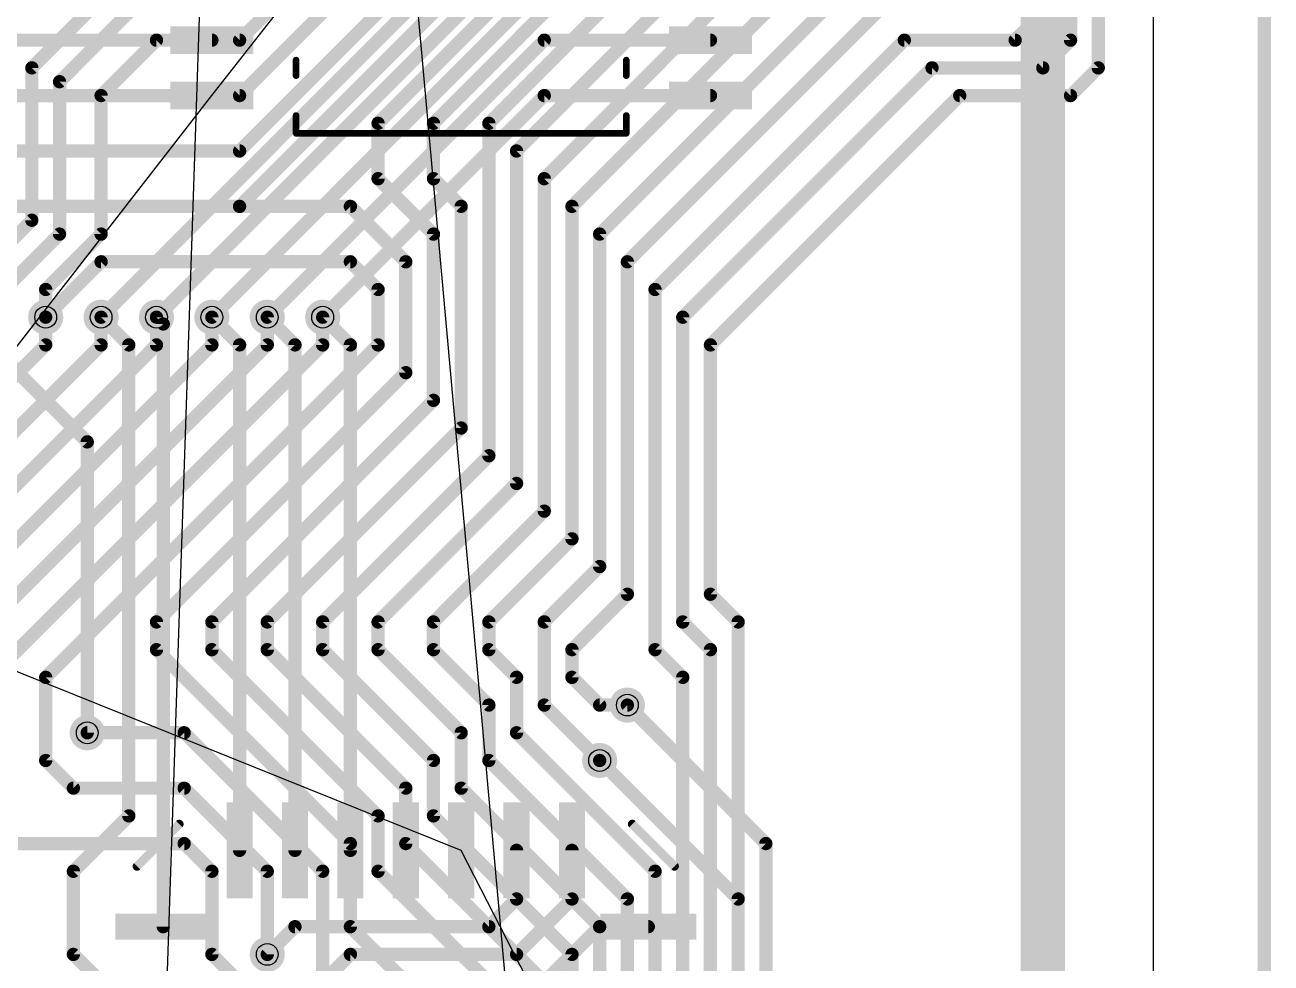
# Model space of a CAD drawing. Extents: x -3 to 108, y -3 to 135.
# Drawn here: x 79.53 to 108.1, y 89.65 to 111.16 of the extents above; entities that cross this region are included whole.
import ezdxf

# ---------------------------------------------------------------- set-up
doc = ezdxf.new("R2010")
doc.units = 0
for name, color, linetype in [('1', 22, 'CONTINUOUS'), ('16', 175, 'CONTINUOUS'), ('18', 82, 'CONTINUOUS'), ('19', 53, 'CONTINUOUS'), ('20', 7, 'CONTINUOUS'), ('21', 253, 'CONTINUOUS'), ('44', 253, 'CONTINUOUS')]:
    doc.layers.add(name, color=color, linetype=linetype)

# ---------------------------------------------------------------- blocks, each defined once
blk = doc.blocks.new('RECT')
blk.add_solid([(-0.5, -0.5), (0.5, -0.5), (-0.5, 0.5), (0.5, 0.5)])
blk = doc.blocks.new('ROUNDV')
at = {"const_width": 0.5}
blk.add_lwpolyline([(0, -0.25, 1), (0, 0.25, 1), (0, -0.25)], format="xyb", dxfattribs=at)

msp = doc.modelspace()

# ---------------------------------------------------------------- linework, layer by layer
at = {"layer": '1'}
for points, const_width in [([(107.95, 133.985), (107.95, -2.2225)], 0.3048), ([(102.87, 79.6925), (102.87, 123.5075)], 1.016), ([(81.28, 104.4575), (91.44, 114.6175)], 0.3048), ([(91.44, 113.3475), (82.55, 104.4575)], 0.3048), ([(81.5975, 112.0775), (79.6925, 110.1725)], 0.3048), ([(82.55, 112.0775), (80.3275, 109.855)], 0.3048), ([(91.44, 112.0775), (83.82, 104.4575)], 0.3048), ([(81.28, 109.5375), (82.55, 110.8075)], 0.3048), ([(82.55, 110.8075), (83.82, 110.8075)], 0.3048), ([(91.44, 110.8075), (85.09, 104.4575)], 0.3048), ([(95.25, 110.8075), (91.44, 110.8075)], 0.3048), ([(79.6925, 110.1725), (79.6925, 106.68)], 0.3048), ([(80.3275, 109.855), (80.3275, 106.3625)], 0.3048), ([(81.28, 106.3625), (81.28, 109.5375)], 0.3048), ([(91.44, 109.5375), (86.36, 104.4575)], 0.3048), ([(95.25, 109.5375), (91.44, 109.5375)], 0.3048), ([(79.6925, 106.68), (78.105, 105.0925)], 0.3048), ([(80.3275, 106.3625), (78.74, 104.775)], 0.3048), ([(80.01, 105.0925), (81.28, 106.3625)], 0.3048), ([(80.01, 104.4575), (80.01, 105.0925)], 0.3048), ([(81.915, 103.8225), (81.28, 104.4575)], 0.3048), ([(82.705, 104.3025), (82.55, 104.4575)], 0.3048), ([(84.455, 103.8225), (83.82, 104.4575)], 0.3048), ([(85.725, 103.8225), (85.09, 104.4575)], 0.3048), ([(86.995, 103.8225), (86.36, 104.4575)], 0.3048), ([(82.705, 90.4875), (82.705, 104.3025)], 0.3048), ([(80.9625, 101.6), (78.74, 103.8225)], 0.3048), ([(81.915, 93.0275), (81.915, 103.8225)], 0.3048), ([(84.455, 92.2375), (84.455, 103.8225)], 0.3048), ([(85.725, 92.2375), (85.725, 103.8225)], 0.3048), ([(86.995, 92.2375), (86.995, 103.8225)], 0.3048), ([(80.9625, 94.9325), (80.9625, 101.6)], 0.3048), ([(96.52, 92.3925), (93.345, 95.5675)], 0.3048), ([(95.885, 91.1225), (92.71, 94.2975)], 0.3048), ([(80.645, 91.7575), (81.915, 93.0275)], 0.3048), ([(90.805, 92.2375), (90.805, 91.1225)], 0.3048), ([(92.075, 92.2375), (92.075, 91.1225)], 0.3048), ([(96.52, 79.0575), (96.52, 92.3925)], 0.3048), ([(80.645, 89.8525), (80.645, 91.7575)], 0.3048), ([(90.805, 91.1225), (90.17, 90.4875)], 0.3048), ([(92.075, 91.1225), (90.805, 89.8525)], 0.3048), ([(95.885, 79.6925), (95.885, 91.1225)], 0.3048), ([(85.725, 90.4875), (85.09, 89.8525)], 0.3048), ([(90.17, 90.4875), (85.725, 90.4875)], 0.3048), ([(92.71, 90.4875), (91.44, 89.2175)], 0.3048), ([(93.825, 90.4875), (92.71, 90.4875)], 0.3048), ([(81.28, 89.2175), (80.645, 89.8525)], 0.3048), ([(86.995, 89.8525), (86.36, 89.2175)], 0.3048), ([(90.805, 89.8525), (86.995, 89.8525)], 0.3048)]:
    msp.add_lwpolyline(points, dxfattribs=dict(at, const_width=const_width))
at = {"layer": '1', "const_width": 0.1524}
for points in [[(82.55, 110.8837, 1), (82.55, 110.7313)], [(82.6039, 110.7536, 1), (82.4961, 110.8614)], [(83.82, 110.7313, 1), (83.82, 110.8837)], [(91.44, 110.8837, 1), (91.44, 110.7313)], [(91.4939, 110.7536, 1), (91.3861, 110.8614)], [(95.25, 110.7313, 1), (95.25, 110.8837)], [(79.7687, 110.1725, 1), (79.6163, 110.1725)], [(79.6386, 110.2264, 1), (79.7464, 110.1186)], [(80.4037, 109.855, 1), (80.2513, 109.855)], [(80.2736, 109.9089, 1), (80.3814, 109.8011)], [(81.3562, 109.5375, 1), (81.2038, 109.5375)], [(81.2261, 109.5914, 1), (81.3339, 109.4836)], [(91.44, 109.6137, 1), (91.44, 109.4613)], [(91.4939, 109.4836, 1), (91.3861, 109.5914)], [(95.25, 109.4613, 1), (95.25, 109.6137)], [(79.6163, 106.68, 1), (79.7687, 106.68)], [(79.7464, 106.6261, 1), (79.6386, 106.7339)], [(80.2513, 106.3625, 1), (80.4037, 106.3625)], [(80.3814, 106.3086, 1), (80.2736, 106.4164)], [(81.2038, 106.3625, 1), (81.3562, 106.3625)], [(81.3339, 106.3086, 1), (81.2261, 106.4164)], [(80.0862, 105.0925, 1), (79.9338, 105.0925)], [(79.9561, 105.1464, 1), (80.0639, 105.0386)], [(81.3339, 104.5114, 1), (81.2261, 104.4036)], [(81.2261, 104.5114, 1), (81.3339, 104.4036)], [(82.6039, 104.5114, 1), (82.4961, 104.4036)], [(82.4961, 104.5114, 1), (82.6039, 104.4036)], [(83.8739, 104.5114, 1), (83.7661, 104.4036)], [(83.7661, 104.5114, 1), (83.8739, 104.4036)], [(85.1439, 104.5114, 1), (85.0361, 104.4036)], [(85.0361, 104.5114, 1), (85.1439, 104.4036)], [(86.4139, 104.5114, 1), (86.3061, 104.4036)], [(86.3061, 104.5114, 1), (86.4139, 104.4036)], [(79.9338, 104.4575, 1), (80.0862, 104.4575)], [(82.7812, 104.3025, 1), (82.6288, 104.3025)], [(82.6511, 104.2486, 1), (82.7589, 104.3564)], [(81.9912, 103.8225, 1), (81.8388, 103.8225)], [(81.8611, 103.7686, 1), (81.9689, 103.8764)], [(84.5312, 103.8225, 1), (84.3788, 103.8225)], [(84.4011, 103.7686, 1), (84.5089, 103.8764)], [(85.8012, 103.8225, 1), (85.6488, 103.8225)], [(85.6711, 103.7686, 1), (85.7789, 103.8764)], [(87.0712, 103.8225, 1), (86.9188, 103.8225)], [(86.9411, 103.7686, 1), (87.0489, 103.8764)], [(81.0387, 101.6, 1), (80.8863, 101.6)], [(80.9086, 101.5461, 1), (81.0164, 101.6539)], [(93.3989, 95.6214, 1), (93.2911, 95.5136)], [(80.8863, 94.9325, 1), (81.0387, 94.9325)], [(92.7639, 94.3514, 1), (92.6561, 94.2436)], [(81.9689, 92.9736, 1), (81.8611, 93.0814)], [(81.8388, 93.0275, 1), (81.9912, 93.0275)], [(84.3788, 92.2375, 1), (84.5312, 92.2375)], [(85.6488, 92.2375, 1), (85.8012, 92.2375)], [(86.9188, 92.2375, 1), (87.0712, 92.2375)], [(90.8812, 92.2375, 1), (90.7288, 92.2375)], [(92.1512, 92.2375, 1), (91.9988, 92.2375)], [(96.5962, 92.3925, 1), (96.4438, 92.3925)], [(96.4661, 92.3386, 1), (96.5739, 92.4464)], [(80.7212, 91.7575, 1), (80.5688, 91.7575)], [(80.5911, 91.8114, 1), (80.6989, 91.7036)], [(90.7288, 91.1225, 1), (90.8812, 91.1225)], [(90.8589, 91.0686, 1), (90.7511, 91.1764)], [(91.9988, 91.1225, 1), (92.1512, 91.1225)], [(92.1289, 91.0686, 1), (92.0211, 91.1764)], [(95.9612, 91.1225, 1), (95.8088, 91.1225)], [(95.8311, 91.0686, 1), (95.9389, 91.1764)], [(82.6288, 90.4875, 1), (82.7812, 90.4875)], [(85.725, 90.5637, 1), (85.725, 90.4113)], [(85.7789, 90.4336, 1), (85.6711, 90.5414)], [(90.1161, 90.5414, 1), (90.2239, 90.4336)], [(90.17, 90.4113, 1), (90.17, 90.5637)], [(92.71, 90.5637, 1), (92.71, 90.4113)], [(92.7639, 90.4336, 1), (92.6561, 90.5414)], [(93.825, 90.4113, 1), (93.825, 90.5637)], [(80.6989, 89.9064, 1), (80.5911, 89.7986)], [(86.995, 89.9287, 1), (86.995, 89.7763)], [(87.0489, 89.7986, 1), (86.9411, 89.9064)], [(90.805, 89.7763, 1), (90.805, 89.9287)], [(80.5688, 89.8525, 1), (80.7212, 89.8525)], [(85.0361, 89.9064, 1), (85.1439, 89.7986)], [(90.7511, 89.9064, 1), (90.8589, 89.7986)]]:
    msp.add_lwpolyline(points, format="xyb", dxfattribs=at)
at = {"layer": '16', "const_width": 0.3048}
for points in [[(107.95, 134.62), (107.95, -2.54)], [(104.14, 110.1725), (104.14, 125.4125)], [(103.505, 110.8075), (103.505, 124.7775)], [(84.455, 109.5375), (93.345, 118.4275)], [(84.455, 110.8075), (92.075, 118.4275)], [(84.455, 108.2675), (93.98, 117.7925)], [(84.455, 106.9975), (94.615, 117.1575)], [(87.63, 108.9025), (94.615, 115.8875)], [(88.9, 108.9025), (95.25, 115.2525)], [(90.17, 108.9025), (95.885, 114.6175)], [(90.805, 108.2675), (96.52, 113.9825)], [(91.44, 107.6325), (97.155, 113.3475)], [(92.075, 106.9975), (97.79, 112.7125)], [(92.71, 106.3625), (98.425, 112.0775)], [(93.345, 105.7275), (99.06, 111.4425)], [(102.235, 110.8075), (102.87, 111.4425)], [(78.74, 110.8075), (84.455, 110.8075)], [(93.98, 105.0925), (99.695, 110.8075)], [(99.695, 110.8075), (102.235, 110.8075)], [(102.87, 110.1725), (103.505, 110.8075)], [(94.615, 104.4575), (100.33, 110.1725)], [(100.33, 110.1725), (102.87, 110.1725)], [(103.505, 109.5375), (104.14, 110.1725)], [(78.74, 109.5375), (84.455, 109.5375)], [(95.25, 103.8225), (100.965, 109.5375)], [(100.965, 109.5375), (103.505, 109.5375)], [(87.63, 107.6325), (87.63, 108.9025)], [(88.9, 107.6325), (88.9, 108.9025)], [(90.17, 101.2825), (90.17, 108.9025)], [(78.74, 108.2675), (84.455, 108.2675)], [(90.805, 100.6475), (90.805, 108.2675)], [(88.9, 106.3625), (87.63, 107.6325)], [(89.535, 106.9975), (88.9, 107.6325)], [(91.44, 100.0125), (91.44, 107.6325)], [(78.74, 106.9975), (84.455, 106.9975)], [(86.995, 106.9975), (84.455, 106.9975)], [(88.265, 105.7275), (86.995, 106.9975)], [(89.535, 101.9175), (89.535, 106.9975)], [(92.075, 99.3775), (92.075, 106.9975)], [(88.9, 102.5525), (88.9, 106.3625)], [(92.71, 98.7425), (92.71, 106.3625)], [(81.28, 105.7275), (80.01, 104.4575)], [(86.995, 105.7275), (81.28, 105.7275)], [(87.63, 105.0925), (86.995, 105.7275)], [(88.265, 103.1875), (88.265, 105.7275)], [(93.345, 98.1075), (93.345, 105.7275)], [(87.63, 103.8225), (87.63, 105.0925)], [(93.98, 96.8375), (93.98, 105.0925)], [(80.01, 103.8225), (80.01, 104.4575)], [(81.28, 103.8225), (81.28, 104.4575)], [(82.55, 104.4575), (82.55, 103.8225)], [(83.82, 104.4575), (83.82, 103.8225)], [(85.09, 104.4575), (85.09, 103.8225)], [(86.36, 104.4575), (86.36, 103.8225)], [(94.615, 97.4725), (94.615, 104.4575)], [(76.835, 98.1075), (82.55, 103.8225)], [(76.835, 99.3775), (81.28, 103.8225)], [(77.47, 97.4725), (83.82, 103.8225)], [(78.105, 101.9175), (80.01, 103.8225)], [(78.105, 96.8375), (85.09, 103.8225)], [(78.74, 96.2025), (86.36, 103.8225)], [(80.01, 96.2025), (87.63, 103.8225)], [(95.25, 98.1075), (95.25, 103.8225)], [(82.55, 97.4725), (88.265, 103.1875)], [(83.82, 97.4725), (88.9, 102.5525)], [(85.09, 97.4725), (89.535, 101.9175)], [(86.36, 97.4725), (90.17, 101.2825)], [(87.63, 97.4725), (90.805, 100.6475)], [(88.9, 97.4725), (91.44, 100.0125)], [(90.17, 97.4725), (92.075, 99.3775)], [(91.44, 97.4725), (92.71, 98.7425)], [(92.075, 96.8375), (93.345, 98.1075)], [(95.885, 97.4725), (95.25, 98.1075)], [(82.55, 96.8375), (82.55, 97.4725)], [(83.82, 96.8375), (83.82, 97.4725)], [(85.09, 96.8375), (85.09, 97.4725)], [(86.36, 96.8375), (86.36, 97.4725)], [(87.63, 96.8375), (87.63, 97.4725)], [(88.9, 96.8375), (88.9, 97.4725)], [(90.17, 96.8375), (90.17, 97.4725)], [(91.44, 95.5675), (91.44, 97.4725)], [(95.25, 96.8375), (94.615, 97.4725)], [(95.885, 82.8675), (95.885, 97.4725)], [(86.995, 92.3925), (82.55, 96.8375)], [(87.63, 93.0275), (83.82, 96.8375)], [(88.265, 93.6625), (85.09, 96.8375)], [(88.9, 94.2975), (86.36, 96.8375)], [(89.535, 94.9325), (87.63, 96.8375)], [(90.17, 95.5675), (88.9, 96.8375)], [(90.805, 96.2025), (90.17, 96.8375)], [(92.075, 96.2025), (92.075, 96.8375)], [(94.615, 96.2025), (93.98, 96.8375)], [(95.25, 83.5025), (95.25, 96.8375)], [(80.01, 94.2975), (80.01, 96.2025)], [(90.805, 94.9325), (90.805, 96.2025)], [(92.71, 95.5675), (92.075, 96.2025)], [(94.615, 84.1375), (94.615, 96.2025)], [(90.17, 94.2975), (90.17, 95.5675)], [(92.71, 94.2975), (91.44, 95.5675)], [(93.345, 95.5675), (92.71, 95.5675)], [(83.185, 94.9325), (80.9625, 94.9325)], [(86.36, 91.7575), (83.185, 94.9325)], [(89.535, 93.6625), (89.535, 94.9325)], [(93.98, 91.7575), (90.805, 94.9325)], [(80.645, 93.6625), (80.01, 94.2975)], [(88.9, 93.0275), (88.9, 94.2975)], [(93.345, 91.1225), (90.17, 94.2975)], [(83.185, 93.6625), (80.645, 93.6625)], [(85.09, 91.7575), (83.185, 93.6625)], [(88.265, 92.3925), (88.265, 93.6625)], [(92.71, 90.4875), (89.535, 93.6625)], [(87.63, 91.7575), (87.63, 93.0275)], [(92.075, 89.8525), (88.9, 93.0275)], [(83.185, 92.3925), (79.375, 92.3925)], [(83.82, 91.7575), (83.185, 92.3925)], [(86.995, 90.4875), (86.995, 92.3925)], [(91.44, 89.2175), (88.265, 92.3925)], [(83.82, 89.8525), (83.82, 91.7575)], [(85.09, 89.8525), (85.09, 91.7575)], [(86.36, 89.2175), (86.36, 91.7575)], [(90.17, 89.2175), (87.63, 91.7575)], [(93.98, 84.7725), (93.98, 91.7575)], [(93.345, 85.4075), (93.345, 91.1225)], [(88.9, 88.5825), (86.995, 90.4875)], [(92.71, 86.0425), (92.71, 90.4875)], [(85.725, 87.9475), (83.82, 89.8525)], [(92.075, 86.6775), (92.075, 89.8525)]]:
    msp.add_lwpolyline(points, dxfattribs=at)
at = {"layer": '16', "const_width": 0.1524}
for points in [[(84.4011, 110.8614, 1), (84.5089, 110.7536)], [(84.455, 110.7313, 1), (84.455, 110.8837)], [(99.695, 110.8837, 1), (99.695, 110.7313)], [(99.7489, 110.7536, 1), (99.6411, 110.8614)], [(102.1811, 110.8614, 1), (102.2889, 110.7536)], [(102.235, 110.7313, 1), (102.235, 110.8837)], [(103.4288, 110.8075, 1), (103.5812, 110.8075)], [(103.5589, 110.7536, 1), (103.4511, 110.8614)], [(100.33, 110.2487, 1), (100.33, 110.0963)], [(100.3839, 110.1186, 1), (100.2761, 110.2264)], [(102.8161, 110.2264, 1), (102.9239, 110.1186)], [(102.87, 110.0963, 1), (102.87, 110.2487)], [(104.1939, 110.1186, 1), (104.0861, 110.2264)], [(104.0638, 110.1725, 1), (104.2162, 110.1725)], [(84.4011, 109.5914, 1), (84.5089, 109.4836)], [(84.455, 109.4613, 1), (84.455, 109.6137)], [(100.965, 109.6137, 1), (100.965, 109.4613)], [(101.0189, 109.4836, 1), (100.9111, 109.5914)], [(103.4511, 109.5914, 1), (103.5589, 109.4836)], [(103.505, 109.4613, 1), (103.505, 109.6137)], [(87.7062, 108.9025, 1), (87.5538, 108.9025)], [(87.5761, 108.9564, 1), (87.6839, 108.8486)], [(88.9762, 108.9025, 1), (88.8238, 108.9025)], [(88.8461, 108.9564, 1), (88.9539, 108.8486)], [(90.2462, 108.9025, 1), (90.0938, 108.9025)], [(90.1161, 108.9564, 1), (90.2239, 108.8486)], [(84.4011, 108.3214, 1), (84.5089, 108.2136)], [(84.455, 108.1913, 1), (84.455, 108.3437)], [(90.8812, 108.2675, 1), (90.7288, 108.2675)], [(90.7511, 108.3214, 1), (90.8589, 108.2136)], [(87.6839, 107.6864, 1), (87.5761, 107.5786)], [(87.5538, 107.6325, 1), (87.7062, 107.6325)], [(88.9539, 107.6864, 1), (88.8461, 107.5786)], [(88.8238, 107.6325, 1), (88.9762, 107.6325)], [(91.5162, 107.6325, 1), (91.3638, 107.6325)], [(91.3861, 107.6864, 1), (91.4939, 107.5786)], [(84.455, 107.0737, 1), (84.455, 106.9213)], [(84.455, 106.9213, 1), (84.455, 107.0737)], [(87.0489, 107.0514, 1), (86.9411, 106.9436)], [(86.995, 106.9213, 1), (86.995, 107.0737)], [(89.6112, 106.9975, 1), (89.4588, 106.9975)], [(92.1512, 106.9975, 1), (91.9988, 106.9975)], [(84.4011, 107.0514, 1), (84.5089, 106.9436)], [(89.4811, 106.9436, 1), (89.5889, 107.0514)], [(92.0211, 107.0514, 1), (92.1289, 106.9436)], [(88.9762, 106.3625, 1), (88.8238, 106.3625)], [(88.8461, 106.3086, 1), (88.9539, 106.4164)], [(92.7862, 106.3625, 1), (92.6338, 106.3625)], [(92.6561, 106.4164, 1), (92.7639, 106.3086)], [(81.28, 105.8037, 1), (81.28, 105.6513)], [(81.3339, 105.6736, 1), (81.2261, 105.7814)], [(87.0489, 105.7814, 1), (86.9411, 105.6736)], [(86.995, 105.6513, 1), (86.995, 105.8037)], [(88.3412, 105.7275, 1), (88.1888, 105.7275)], [(88.2111, 105.6736, 1), (88.3189, 105.7814)], [(93.4212, 105.7275, 1), (93.2688, 105.7275)], [(93.2911, 105.7814, 1), (93.3989, 105.6736)], [(87.7062, 105.0925, 1), (87.5538, 105.0925)], [(87.5761, 105.0386, 1), (87.6839, 105.1464)], [(94.0562, 105.0925, 1), (93.9038, 105.0925)], [(93.9261, 105.1464, 1), (94.0339, 105.0386)], [(80.0862, 104.4575, 1), (79.9338, 104.4575)], [(79.9561, 104.5114, 1), (80.0639, 104.4036)], [(81.3562, 104.4575, 1), (81.2038, 104.4575)], [(82.6262, 104.4575, 1), (82.4738, 104.4575)], [(83.8962, 104.4575, 1), (83.7438, 104.4575)], [(85.1662, 104.4575, 1), (85.0138, 104.4575)], [(86.4362, 104.4575, 1), (86.2838, 104.4575)], [(94.6912, 104.4575, 1), (94.5388, 104.4575)], [(94.5611, 104.5114, 1), (94.6689, 104.4036)], [(79.9338, 103.8225, 1), (80.0862, 103.8225)], [(80.0639, 103.7686, 1), (79.9561, 103.8764)], [(81.2038, 103.8225, 1), (81.3562, 103.8225)], [(81.3339, 103.7686, 1), (81.2261, 103.8764)], [(82.4738, 103.8225, 1), (82.6262, 103.8225)], [(82.6039, 103.7686, 1), (82.4961, 103.8764)], [(83.7438, 103.8225, 1), (83.8962, 103.8225)], [(83.8739, 103.7686, 1), (83.7661, 103.8764)], [(85.0138, 103.8225, 1), (85.1662, 103.8225)], [(85.1439, 103.7686, 1), (85.0361, 103.8764)], [(86.2838, 103.8225, 1), (86.4362, 103.8225)], [(86.4139, 103.7686, 1), (86.3061, 103.8764)], [(87.5538, 103.8225, 1), (87.7062, 103.8225)], [(87.6839, 103.7686, 1), (87.5761, 103.8764)], [(95.3262, 103.8225, 1), (95.1738, 103.8225)], [(95.1961, 103.8764, 1), (95.3039, 103.7686)], [(88.1888, 103.1875, 1), (88.3412, 103.1875)], [(88.3189, 103.1336, 1), (88.2111, 103.2414)], [(88.8238, 102.5525, 1), (88.9762, 102.5525)], [(88.9539, 102.4986, 1), (88.8461, 102.6064)], [(89.4588, 101.9175, 1), (89.6112, 101.9175)], [(89.5889, 101.8636, 1), (89.4811, 101.9714)], [(90.2239, 101.2286, 1), (90.1161, 101.3364)], [(90.0938, 101.2825, 1), (90.2462, 101.2825)], [(90.7288, 100.6475, 1), (90.8812, 100.6475)], [(90.8589, 100.5936, 1), (90.7511, 100.7014)], [(91.3638, 100.0125, 1), (91.5162, 100.0125)], [(91.4939, 99.9586, 1), (91.3861, 100.0664)], [(91.9988, 99.3775, 1), (92.1512, 99.3775)], [(92.1289, 99.3236, 1), (92.0211, 99.4314)], [(92.7639, 98.6886, 1), (92.6561, 98.7964)], [(92.6338, 98.7425, 1), (92.7862, 98.7425)], [(93.2688, 98.1075, 1), (93.4212, 98.1075)], [(93.3989, 98.0536, 1), (93.2911, 98.1614)], [(95.3039, 98.1614, 1), (95.1961, 98.0536)], [(95.1738, 98.1075, 1), (95.3262, 98.1075)], [(82.6262, 97.4725, 1), (82.4738, 97.4725)], [(82.4961, 97.5264, 1), (82.6039, 97.4186)], [(83.8962, 97.4725, 1), (83.7438, 97.4725)], [(83.7661, 97.5264, 1), (83.8739, 97.4186)], [(85.1662, 97.4725, 1), (85.0138, 97.4725)], [(85.0361, 97.5264, 1), (85.1439, 97.4186)], [(86.4362, 97.4725, 1), (86.2838, 97.4725)], [(86.3061, 97.5264, 1), (86.4139, 97.4186)], [(87.7062, 97.4725, 1), (87.5538, 97.4725)], [(87.5761, 97.5264, 1), (87.6839, 97.4186)], [(88.9762, 97.4725, 1), (88.8238, 97.4725)], [(88.8461, 97.5264, 1), (88.9539, 97.4186)], [(90.2462, 97.4725, 1), (90.0938, 97.4725)], [(90.1161, 97.5264, 1), (90.2239, 97.4186)], [(91.5162, 97.4725, 1), (91.3638, 97.4725)], [(91.3861, 97.5264, 1), (91.4939, 97.4186)], [(94.6689, 97.5264, 1), (94.5611, 97.4186)], [(94.5388, 97.4725, 1), (94.6912, 97.4725)], [(95.9612, 97.4725, 1), (95.8088, 97.4725)], [(95.8311, 97.4186, 1), (95.9389, 97.5264)], [(82.6039, 96.8914, 1), (82.4961, 96.7836)], [(82.4738, 96.8375, 1), (82.6262, 96.8375)], [(83.8739, 96.8914, 1), (83.7661, 96.7836)], [(83.7438, 96.8375, 1), (83.8962, 96.8375)], [(85.1439, 96.8914, 1), (85.0361, 96.7836)], [(85.0138, 96.8375, 1), (85.1662, 96.8375)], [(86.4139, 96.8914, 1), (86.3061, 96.7836)], [(86.2838, 96.8375, 1), (86.4362, 96.8375)], [(87.6839, 96.8914, 1), (87.5761, 96.7836)], [(87.5538, 96.8375, 1), (87.7062, 96.8375)], [(88.9539, 96.8914, 1), (88.8461, 96.7836)], [(88.8238, 96.8375, 1), (88.9762, 96.8375)], [(90.2239, 96.8914, 1), (90.1161, 96.7836)], [(90.0938, 96.8375, 1), (90.2462, 96.8375)], [(92.1512, 96.8375, 1), (91.9988, 96.8375)], [(92.0211, 96.8914, 1), (92.1289, 96.7836)], [(94.0339, 96.8914, 1), (93.9261, 96.7836)], [(93.9038, 96.8375, 1), (94.0562, 96.8375)], [(95.3262, 96.8375, 1), (95.1738, 96.8375)], [(95.1961, 96.7836, 1), (95.3039, 96.8914)], [(80.0862, 96.2025, 1), (79.9338, 96.2025)], [(79.9561, 96.2564, 1), (80.0639, 96.1486)], [(90.8812, 96.2025, 1), (90.7288, 96.2025)], [(90.7511, 96.1486, 1), (90.8589, 96.2564)], [(92.1289, 96.2564, 1), (92.0211, 96.1486)], [(91.9988, 96.2025, 1), (92.1512, 96.2025)], [(94.6912, 96.2025, 1), (94.5388, 96.2025)], [(94.5611, 96.1486, 1), (94.6689, 96.2564)], [(90.2462, 95.5675, 1), (90.0938, 95.5675)], [(91.4939, 95.6214, 1), (91.3861, 95.5136)], [(92.71, 95.6437, 1), (92.71, 95.4913)], [(93.345, 95.4913, 1), (93.345, 95.6437)], [(90.1161, 95.5136, 1), (90.2239, 95.6214)], [(91.3638, 95.5675, 1), (91.5162, 95.5675)], [(92.6561, 95.5136, 1), (92.7639, 95.6214)], [(80.9625, 95.0087, 1), (80.9625, 94.8563)], [(83.2389, 94.9864, 1), (83.1311, 94.8786)], [(83.185, 94.8563, 1), (83.185, 95.0087)], [(89.6112, 94.9325, 1), (89.4588, 94.9325)], [(89.4811, 94.8786, 1), (89.5889, 94.9864)], [(90.8589, 94.9864, 1), (90.7511, 94.8786)], [(90.7288, 94.9325, 1), (90.8812, 94.9325)], [(80.0639, 94.3514, 1), (79.9561, 94.2436)], [(79.9338, 94.2975, 1), (80.0862, 94.2975)], [(88.9762, 94.2975, 1), (88.8238, 94.2975)], [(88.8461, 94.2436, 1), (88.9539, 94.3514)], [(90.2239, 94.3514, 1), (90.1161, 94.2436)], [(90.0938, 94.2975, 1), (90.2462, 94.2975)], [(92.6561, 94.2436, 1), (92.7639, 94.3514)], [(80.645, 93.7387, 1), (80.645, 93.5863)], [(80.5911, 93.6086, 1), (80.6989, 93.7164)], [(83.2389, 93.7164, 1), (83.1311, 93.6086)], [(83.185, 93.5863, 1), (83.185, 93.7387)], [(88.3412, 93.6625, 1), (88.1888, 93.6625)], [(88.2111, 93.6086, 1), (88.3189, 93.7164)], [(89.5889, 93.7164, 1), (89.4811, 93.6086)], [(89.4588, 93.6625, 1), (89.6112, 93.6625)], [(87.7062, 93.0275, 1), (87.5538, 93.0275)], [(87.5761, 92.9736, 1), (87.6839, 93.0814)], [(88.9539, 93.0814, 1), (88.8461, 92.9736)], [(88.8238, 93.0275, 1), (88.9762, 93.0275)], [(83.2389, 92.4464, 1), (83.1311, 92.3386)], [(83.185, 92.3163, 1), (83.185, 92.4687)], [(87.0712, 92.3925, 1), (86.9188, 92.3925)], [(86.9411, 92.3386, 1), (87.0489, 92.4464)], [(88.3189, 92.4464, 1), (88.2111, 92.3386)], [(88.1888, 92.3925, 1), (88.3412, 92.3925)], [(83.8962, 91.7575, 1), (83.7438, 91.7575)], [(83.7661, 91.7036, 1), (83.8739, 91.8114)], [(85.1662, 91.7575, 1), (85.0138, 91.7575)], [(85.0361, 91.7036, 1), (85.1439, 91.8114)], [(86.4362, 91.7575, 1), (86.2838, 91.7575)], [(86.3061, 91.7036, 1), (86.4139, 91.8114)], [(87.6839, 91.8114, 1), (87.5761, 91.7036)], [(87.5538, 91.7575, 1), (87.7062, 91.7575)], [(94.0562, 91.7575, 1), (93.9038, 91.7575)], [(93.9261, 91.7036, 1), (94.0339, 91.8114)], [(93.4212, 91.1225, 1), (93.2688, 91.1225)], [(93.2911, 91.0686, 1), (93.3989, 91.1764)], [(87.0489, 90.5414, 1), (86.9411, 90.4336)], [(86.9188, 90.4875, 1), (87.0712, 90.4875)], [(92.7862, 90.4875, 1), (92.6338, 90.4875)], [(92.6561, 90.4336, 1), (92.7639, 90.5414)], [(83.8739, 89.9064, 1), (83.7661, 89.7986)], [(92.1512, 89.8525, 1), (91.9988, 89.8525)], [(83.7438, 89.8525, 1), (83.8962, 89.8525)], [(85.0138, 89.8525, 1), (85.1662, 89.8525)], [(92.0211, 89.7986, 1), (92.1289, 89.9064)]]:
    msp.add_lwpolyline(points, format="xyb", dxfattribs=at)
at = {"layer": '19'}
for p, q in [((83.82, 109.5375), (98.425, 128.1675)), ((82.705, 86.6775), (83.82, 119.6975)), ((95.245, 37.1475), (88.265, 114.6175)), ((74.93, 98.1075), (83.82, 109.5375)), ((89.535, 92.2375), (74.93, 98.1075)), ((97.155, 77.3675), (89.535, 92.2375))]:
    msp.add_line(p, q, dxfattribs=at)
at = {"layer": '20'}
msp.add_line((105.41, 0), (105.41, 132.3975), dxfattribs=at)
at = {"layer": '21'}
for points, const_width in [([(85.7504, 109.9947), (85.7504, 110.3503)], 0.1524), ([(93.3196, 110.3503), (93.3196, 109.9947)], 0.1524), ([(85.7504, 108.6739), (85.7504, 109.0803)], 0.1524), ([(93.3196, 108.6739), (93.3196, 109.0803)], 0.1524), ([(85.7504, 108.6739), (93.3196, 108.6739)], 0.1524), ([(83.07, 92.8375), (82.105, 91.8725)], 0.2032), ([(94.425, 91.8725), (93.46, 92.8375)], 0.2032)]:
    msp.add_lwpolyline(points, dxfattribs=dict(at, const_width=const_width))
for points, const_width in [([(85.7885, 110.3503, 1), (85.7123, 110.3503)], 0.0762), ([(93.3577, 110.3503, 1), (93.2815, 110.3503)], 0.0762), ([(85.7123, 109.9947, 1), (85.7885, 109.9947)], 0.0762), ([(93.2815, 109.9947, 1), (93.3577, 109.9947)], 0.0762), ([(85.7885, 109.0803, 1), (85.7123, 109.0803)], 0.0762), ([(93.3577, 109.0803, 1), (93.2815, 109.0803)], 0.0762), ([(85.7504, 108.712, 1), (85.7504, 108.6358)], 0.0762), ([(85.7123, 108.6739, 1), (85.7885, 108.6739)], 0.0762), ([(93.2815, 108.6739, 1), (93.3577, 108.6739)], 0.0762), ([(93.3196, 108.6358, 1), (93.3196, 108.712)], 0.0762), ([(83.1059, 92.8016, 1), (83.0341, 92.8734)], 0.1016), ([(93.4959, 92.8734, 1), (93.4241, 92.8016)], 0.1016), ([(82.0691, 91.9084, 1), (82.1409, 91.8366)], 0.1016), ([(94.3891, 91.8366, 1), (94.4609, 91.9084)], 0.1016)]:
    msp.add_lwpolyline(points, format="xyb", dxfattribs=dict(at, const_width=const_width))
at = {"layer": '44'}
for centre in [(80.01, 104.4575), (81.28, 104.4575), (82.55, 104.4575), (83.82, 104.4575), (85.09, 104.4575), (86.36, 104.4575), (93.345, 95.5675), (80.9625, 94.9325), (92.71, 94.2975), (85.09, 89.8525)]:
    msp.add_circle(centre, 0.25, dxfattribs=at)

# ---------------------------------------------------------------- block references
at = {"layer": '1'}
for p, xscale, yscale, rotation in [((83.82, 110.8075), 0.635, 1.905, 270), ((95.25, 110.8075), 0.635, 1.905, 270), ((83.82, 109.5375), 0.635, 1.905, 270), ((95.25, 109.5375), 0.635, 1.905, 270), ((84.455, 92.2375), 2.2, 0.6, 90), ((85.725, 92.2375), 2.2, 0.6, 90), ((86.995, 92.2375), 2.2, 0.6, 90), ((88.265, 92.2375), 2.2, 0.6, 90), ((89.535, 92.2375), 2.2, 0.6, 90), ((90.805, 92.2375), 2.2, 0.6, 90), ((92.075, 92.2375), 2.2, 0.6, 90), ((82.705, 90.4875), 0.6, 2.2, 90), ((93.825, 90.4875), 0.6, 2.2, 90)]:
    msp.add_blockref('RECT', p, dxfattribs=dict(at, xscale=xscale, yscale=yscale, rotation=rotation))
at = {"layer": '18', "xscale": 0.8048, "yscale": 0.8048}
for p in [(80.01, 104.4575), (80.01, 104.4575), (81.28, 104.4575), (81.28, 104.4575), (82.55, 104.4575), (82.55, 104.4575), (83.82, 104.4575), (83.82, 104.4575), (85.09, 104.4575), (85.09, 104.4575), (86.36, 104.4575), (86.36, 104.4575), (93.345, 95.5675), (93.345, 95.5675), (80.9625, 94.9325), (80.9625, 94.9325), (92.71, 94.2975), (92.71, 94.2975), (85.09, 89.8525), (85.09, 89.8525)]:
    msp.add_blockref('ROUNDV', p, dxfattribs=at)

doc.saveas('drawing.dxf')
